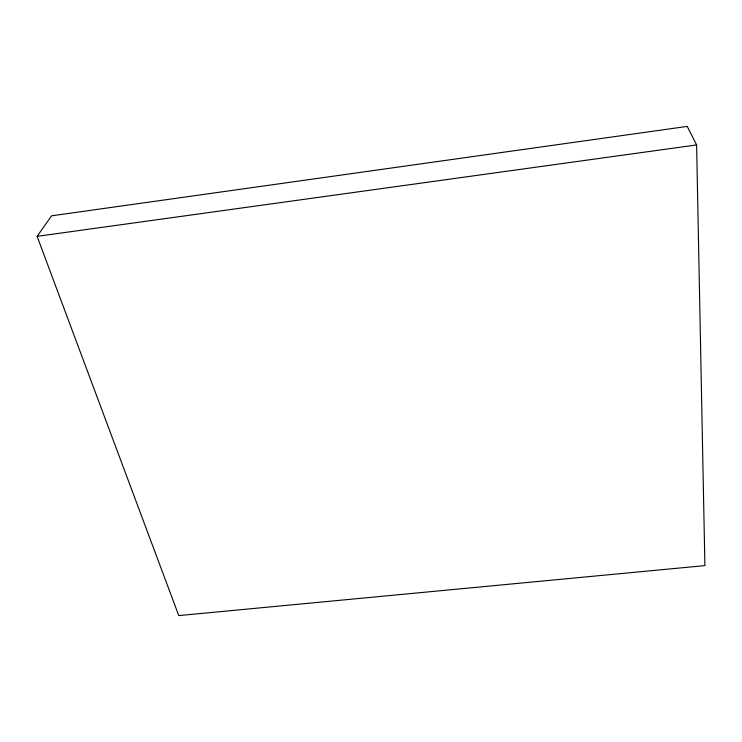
<?xml version="1.0" encoding="UTF-8"?>
<svg xmlns="http://www.w3.org/2000/svg" width="742" height="742" viewBox="0 0 742 742"><rect width="100%" height="100%" fill="white"/><g stroke="black" fill="none" stroke-linecap="round" stroke-linejoin="round"><path stroke-width="1.11" d="M37.1 236.355L51.606 215.82L687.222 126.4L696.608 144.931L704.9 565.608L178.757 615.6L37.1 236.355L696.608 144.931"/></g></svg>
